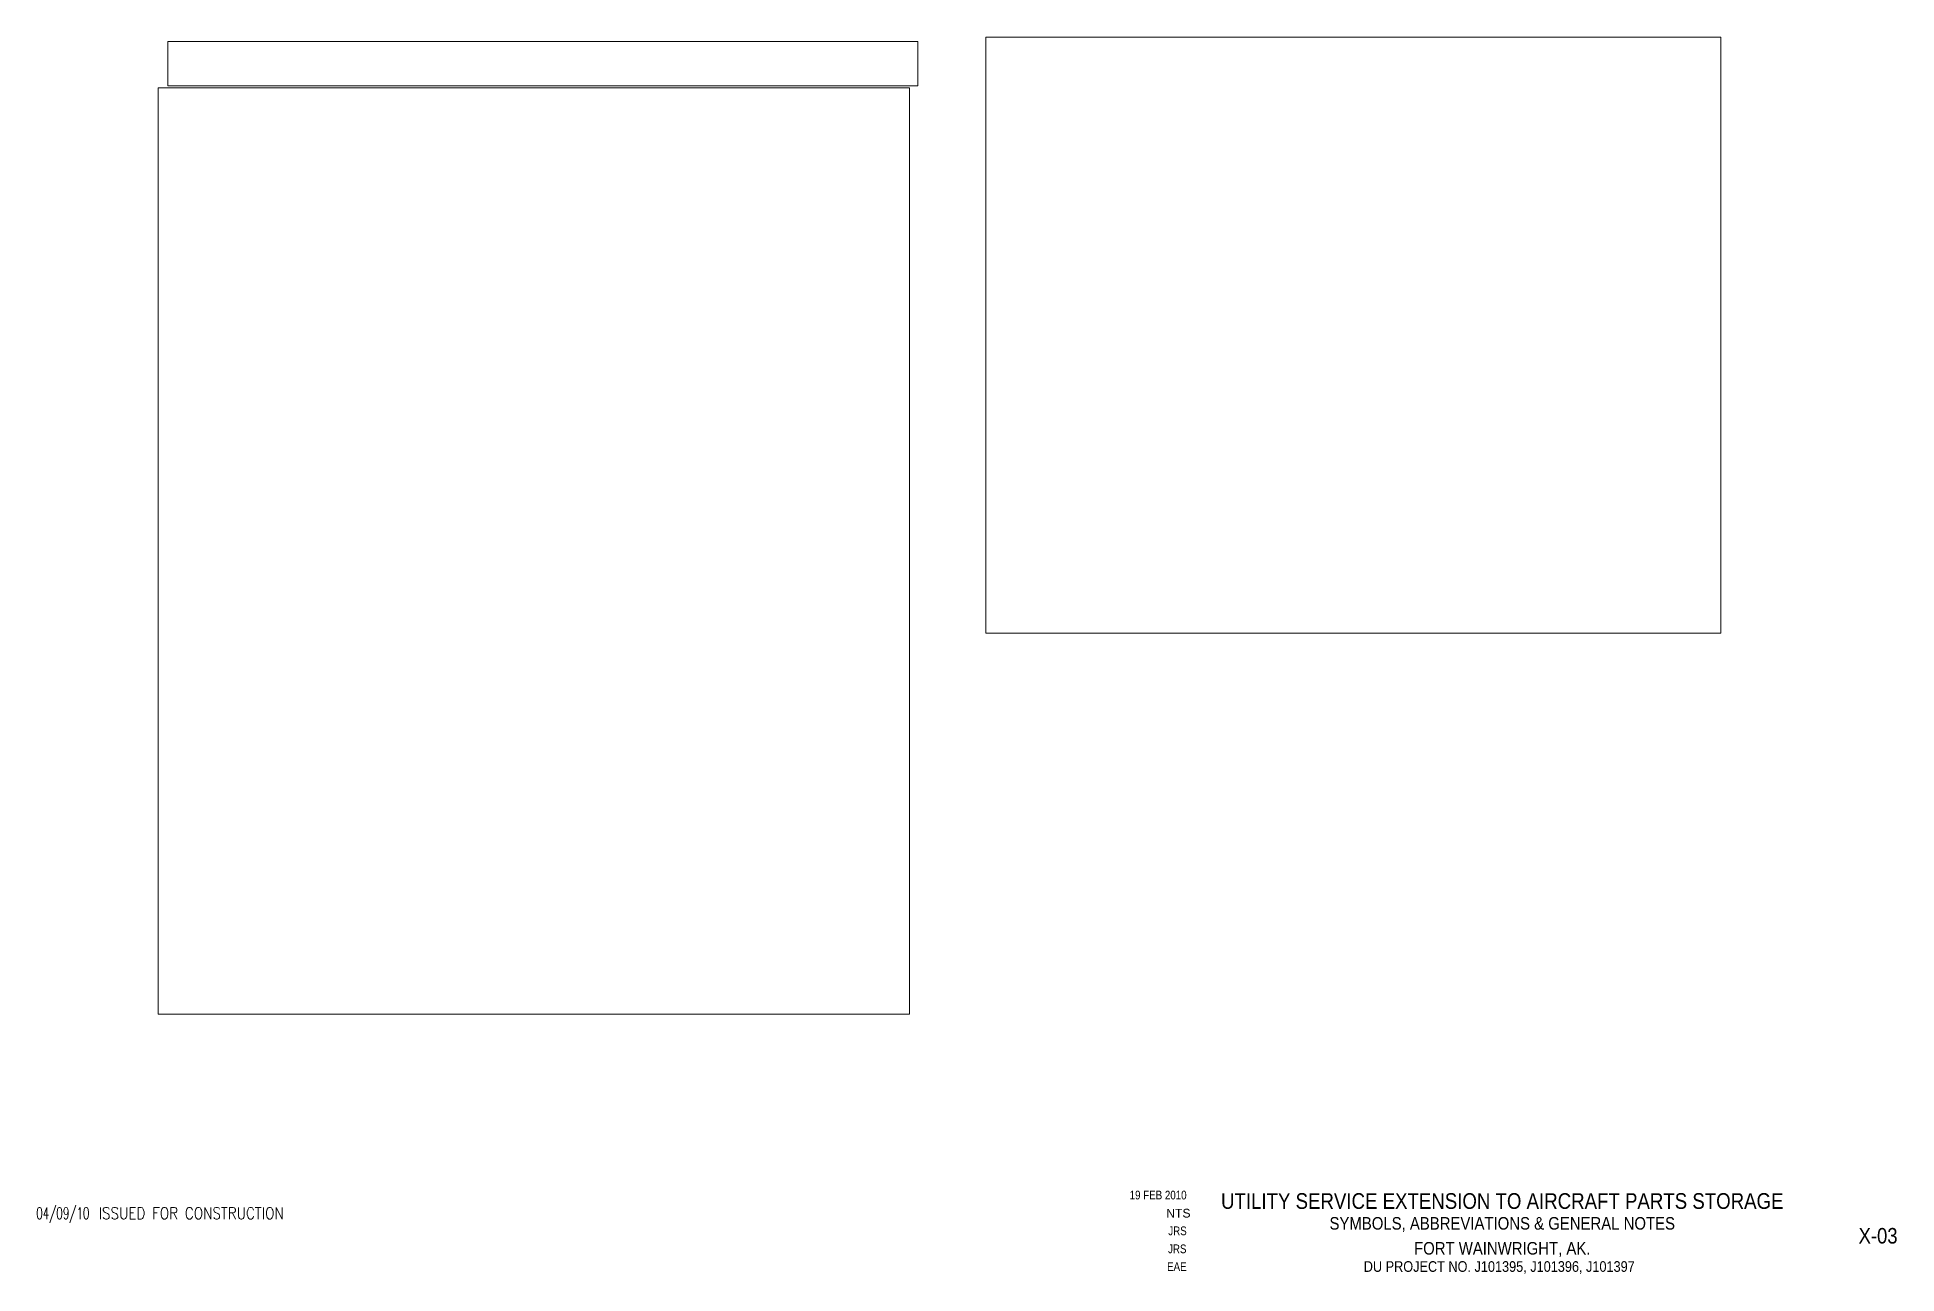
# Paper-space layout 'X-03' of a CAD drawing. Header units: inches. Extents: x 1.5 to 16.4, y 0.2 to 10.2.
import ezdxf
from ezdxf.enums import TextEntityAlignment as Align

# ---------------------------------------------------------------- set-up
doc = ezdxf.new("R2010")
doc.units = ezdxf.units.IN
doc.header["$MEASUREMENT"] = 0
doc.layers.get('Defpoints').update_dxf_attribs({"color": 251})
doc.layers.add('FH-TBINFO', color=51, linetype='Continuous', lineweight=13)
doc.layers.add('FH-TBINFO @ 1', color=51, linetype='Continuous', lineweight=13)
doc.styles.add('PRB1', font='arial.ttf')
doc.styles.add('PRT1', font='arial.ttf', dxfattribs={"width": 0.77})
doc.styles.add('RomanS', font='romans.shx', dxfattribs={"width": 0.85})

# ---------------------------------------------------------------- blocks, each defined once
blk = doc.blocks.new('11x17 tb info_REV')
at = {"layer": 'FH-TBINFO', "style": 'PRB1', "width": 0.8}
for tag, p in [('DATE', (10.729, 0.832)), ('DESIGNED', (10.73, 0.544)), ('BY', (10.728, 0.399)), ('CHECKED', (10.729, 0.256))]:
    blk.add_attdef(tag, text='', height=0.0702, dxfattribs=at).set_placement(p, align=Align.RIGHT)
at = {"layer": 'FH-TBINFO', "width": 0.85}
for tag, height, style, p in [('REV1NO', 0.0938, 'RomanS', (1.176, 0.674)), ('REV1DATE', 0.0938, 'RomanS', (1.69, 0.674)), ('TITLE1', 0.126, 'PRT1', (13.268, 0.756)), ('REV2NO', 0.0938, 'RomanS', (1.176, 0.528)), ('REV2DATE', 0.0938, 'RomanS', (1.69, 0.528)), ('TITLE2', 0.101, 'PRT1', (13.268, 0.589)), ('DWGNO', 0.125, 'PRT1', (16.291, 0.477)), ('REV3NO', 0.0938, 'RomanS', (1.176, 0.383)), ('REV3DATE', 0.0938, 'RomanS', (1.69, 0.383)), ('TITLE3', 0.101, 'PRT1', (13.268, 0.388)), ('REV4NO', 0.0938, 'RomanS', (1.176, 0.237)), ('REV4DATE', 0.0938, 'RomanS', (1.69, 0.237)), ('TITLE4', 0.086, 'PRT1', (13.244, 0.249))]:
    blk.add_attdef(tag, text='', height=height, dxfattribs=dict(at, style=style)).set_placement(p, align=Align.CENTER)
at = {"layer": 'FH-TBINFO', "style": 'RomanS', "width": 0.85}
for tag, p in [('REV1DESC', (1.978, 0.674)), ('REV2DESC', (1.978, 0.528)), ('REV3DESC', (1.978, 0.383)), ('REV4DESC', (1.978, 0.237))]:
    blk.add_attdef(tag, p, '', height=0.0938, dxfattribs=at)
at = {"layer": 'FH-TBINFO', "style": 'PRB1'}
blk.add_attdef('DWGSCALE', text='', height=0.0702, dxfattribs=at).set_placement((10.761, 0.686), align=Align.RIGHT)
blk = doc.blocks.new('*U174')
ref = blk.add_blockref('11x17 tb info_REV', (0, 0))
ref.add_attrib('TITLE1', 'UTILITY SERVICE EXTENSION TO AIRCRAFT PARTS STORAGE', dxfattribs={"layer": 'FH-TBINFO', "height": 0.1263, "style": 'PRT1', "width": 0.85}).set_placement((13.268, 0.756), align=Align.CENTER)
ref.add_attrib('TITLE3', 'FORT WAINWRIGHT, AK.', dxfattribs={"layer": 'FH-TBINFO', "height": 0.101, "style": 'PRT1', "width": 0.85}).set_placement((13.268, 0.388), align=Align.CENTER)
ref.add_attrib('BY', 'JRS', dxfattribs={"layer": 'FH-TBINFO', "height": 0.0702, "style": 'PRB1', "width": 0.8}).set_placement((10.728, 0.399), align=Align.RIGHT)
ref.add_attrib('DESIGNED', 'JRS', dxfattribs={"layer": 'FH-TBINFO', "height": 0.0702, "style": 'PRB1', "width": 0.8}).set_placement((10.73, 0.544), align=Align.RIGHT)
ref.add_attrib('CHECKED', 'EAE', dxfattribs={"layer": 'FH-TBINFO', "height": 0.0702, "style": 'PRB1', "width": 0.8}).set_placement((10.729, 0.256), align=Align.RIGHT)
ref.add_attrib('DATE', '19 FEB 2010', dxfattribs={"layer": 'FH-TBINFO', "height": 0.0702, "style": 'PRB1', "width": 0.8}).set_placement((10.729, 0.832), align=Align.RIGHT)
ref.add_attrib('DWGSCALE', 'NTS', dxfattribs={"layer": 'FH-TBINFO', "height": 0.0702, "style": 'PRB1'}).set_placement((10.761, 0.686), align=Align.RIGHT)
ref.add_attrib('REV1DESC', 'ISSUED FOR CONSTRUCTION', (1.978, 0.674), dxfattribs={"layer": 'FH-TBINFO @ 1', "height": 0.09375, "style": 'RomanS', "width": 0.85})
ref.add_attrib('REV1DATE', '04/09/10', dxfattribs={"layer": 'FH-TBINFO @ 1', "height": 0.0938, "style": 'RomanS', "width": 0.65}).set_placement((1.69, 0.674), align=Align.CENTER)
ref.add_attrib('DWGNO', 'X-03', dxfattribs={"layer": 'FH-TBINFO', "height": 0.125, "style": 'PRT1', "width": 0.85}).set_placement((16.291, 0.477), align=Align.CENTER)
ref.add_attrib('TITLE4', 'DU PROJECT NO. J101395, J101396, J101397', dxfattribs={"layer": 'FH-TBINFO', "height": 0.086, "style": 'PRT1', "width": 0.85}).set_placement((13.244, 0.249), align=Align.CENTER)
ref.add_attrib('TITLE2', 'SYMBOLS, ABBREVIATIONS & GENERAL NOTES', dxfattribs={"layer": 'FH-TBINFO', "height": 0.101, "style": 'PRT1', "width": 0.85}).set_placement((13.268, 0.589), align=Align.CENTER)

psp = doc.layouts.new('X-03')

# ---------------------------------------------------------------- block references
psp.add_blockref('*U174', (0, 0))

# ---------------------------------------------------------------- viewports
at = {"layer": 'Defpoints'}
for center, size, view_center_point, view_height, status in [((12.07, 7.788), (5.914, 4.79637), (1255.648, -217.02), 306.96798, 3), ((5.551, 9.973), (6.032, 0.355941), (1259.505, 524.458), 22.780244, 4)]:
    vp = psp.add_viewport(center=center, size=size, view_center_point=view_center_point, view_height=view_height, status=status, dxfattribs=at)
    vp.frozen_layers = ['FH-TBINFO @ 1']
vp = psp.add_viewport(center=(5.479, 6.05), size=(6.042, 7.4543), view_center_point=(1258.56, 203.988), view_height=477.0769, dxfattribs=at)
vp.frozen_layers = ['FH-TBINFO @ 1']

doc.saveas('drawing.dxf')
